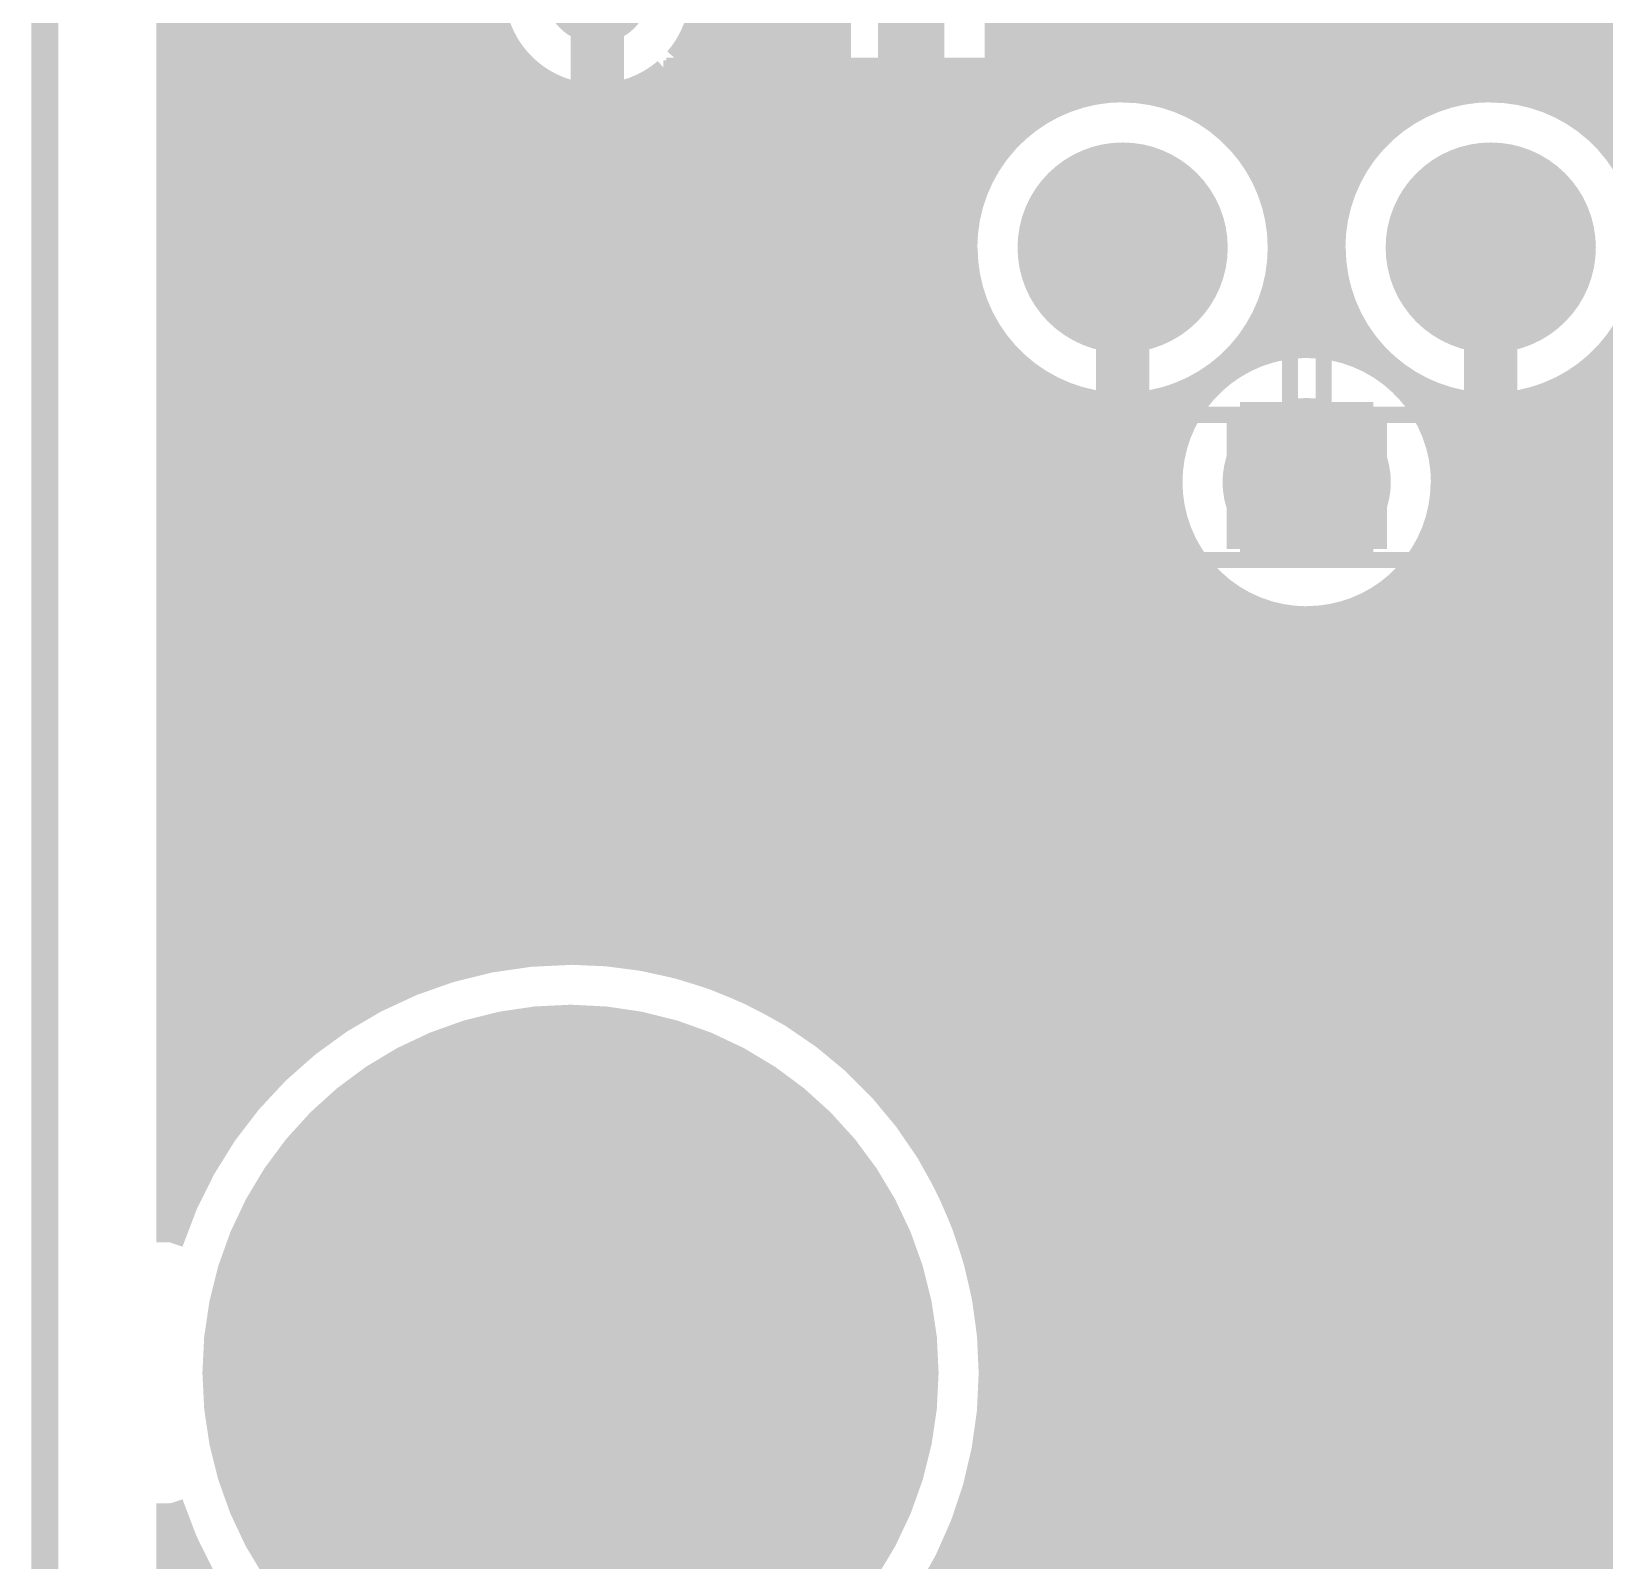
# Model space of a CAD drawing. Extents: x -5 to 100, y -56 to 115.
# Drawn here: x -5.13 to 9.83, y 89.22 to 103.75 of the extents above; entities that cross this region are included whole.
import ezdxf

# ---------------------------------------------------------------- set-up
doc = ezdxf.new("R2010")
doc.units = 0
doc.header["$MEASUREMENT"] = 0
doc.layers.get('0').update_dxf_attribs({"linetype": 'CONTINUOUS'})
for name, color, linetype in [('22-314-0_BOT', 7, 'CONTINUOUS'), ('22-314-0_DRD', 7, 'CONTINUOUS'), ('22-314-0_DRL', 2, 'CONTINUOUS'), ('22-314-0_SMB', 4, 'CONTINUOUS'), ('22-314-0_SMT', 3, 'CONTINUOUS'), ('22-314-0_SST', 5, 'CONTINUOUS'), ('22-314-0_TOP', 10, 'CONTINUOUS'), ('THRUHOLE_NPT', 9, 'CONTINUOUS'), ('THRUHOLE_TAP', 12, 'CONTINUOUS')]:
    doc.layers.add(name, color=color, linetype=linetype)

# ---------------------------------------------------------------- blocks, each defined once
blk = doc.blocks.new('ROUND_1')
at = {"const_width": 0.99949}
blk.add_lwpolyline([(-0.499744, 0, 1), (0.499744, 0, 1)], format="xyb", close=True, dxfattribs=at)
blk = doc.blocks.new('ROUND_2')
at = {"const_width": 0.8001}
blk.add_lwpolyline([(-0.40005, 0, 1), (0.40005, 0, 1)], format="xyb", close=True, dxfattribs=at)
blk = doc.blocks.new('ROUND_7')
at = {"const_width": 3.50012}
blk.add_lwpolyline([(-1.75006, 0, 1), (1.75006, 0, 1)], format="xyb", close=True, dxfattribs=at)
blk = doc.blocks.new('ROUND_14')
at = {"const_width": 0.50038}
blk.add_lwpolyline([(-0.25019, 0, 1), (0.25019, 0, 1)], format="xyb", close=True, dxfattribs=at)
blk = doc.blocks.new('ROUND_17')
at = {"const_width": 0.54991}
blk.add_lwpolyline([(-0.274954, 0, 1), (0.274954, 0, 1)], format="xyb", close=True, dxfattribs=at)
blk = doc.blocks.new('ROUND_20')
at = {"const_width": 1.75006}
blk.add_lwpolyline([(-0.87503, 0, 1), (0.87503, 0, 1)], format="xyb", close=True, dxfattribs=at)

msp = doc.modelspace()

# ---------------------------------------------------------------- linework, layer by layer
at = {"layer": '22-314-0_BOT'}
for points, const_width in [([(-3.81, 113.665), (-3.81, 92.2401)], 0.254), ([(-3.5814, 113.665), (-3.5814, 92.79636)], 0.254), ([(-3.3528, 113.665), (-3.3528, 93.19514)], 0.254), ([(-3.1242, 113.665), (-3.1242, 93.50756)], 0.254), ([(-2.8956, 113.665), (-2.8956, 93.76918)], 0.254), ([(-2.667, 113.665), (-2.667, 93.99016)], 0.254), ([(-2.4384, 113.665), (-2.4384, 94.17812)], 0.254), ([(-2.2098, 113.665), (-2.2098, 94.34322)], 0.254), ([(-1.9812, 113.665), (-1.9812, 94.48292)], 0.254), ([(-1.7526, 113.665), (-1.7526, 94.6023)], 0.254), ([(-1.524, 113.665), (-1.524, 94.70644)], 0.254), ([(-1.2954, 113.665), (-1.2954, 94.79026)], 0.254), ([(-1.0668, 113.665), (-1.0668, 94.86138)], 0.254), ([(-0.8382, 113.665), (-0.8382, 94.91726)], 0.254), ([(1.4478, 113.665), (1.4478, 97.16516)], 0.254), ([(1.6764, 113.665), (1.6764, 96.93656)], 0.254), ([(1.905, 113.665), (1.905, 96.70796)], 0.254), ([(2.1336, 113.665), (2.1336, 96.47936)], 0.254), ([(2.3622, 113.665), (2.3622, 96.25076)], 0.254), ([(6.9342, 113.665), (6.9342, 100.7745)], 0.254), ([(7.1628, 113.665), (7.1628, 100.76688)], 0.254), ([(13.335, 17.85366), (2.286, 28.90266), (2.286, 67.818), (6.604, 72.136), (6.604, 95.504), (3.302, 98.806), (3.302, 104.35082), (5.25018, 106.299)], 0.508), ([(6.7056, 105.90784), (6.7056, 102.09022)], 0.254), ([(7.3914, 105.64622), (7.3914, 102.35184)], 0.254), ([(6.477, 105.4227), (6.477, 102.57536)], 0.254), ([(7.62, 105.30078), (7.62, 102.69728)], 0.254), ([(6.2484, 105.1687), (6.2484, 102.82936)], 0.254), ([(7.8486, 105.08996), (7.8486, 102.9081)], 0.254), ([(5.7912, 104.89184), (5.7912, 103.10622)], 0.254), ([(6.0198, 105.0036), (6.0198, 102.99446)], 0.254), ([(8.0772, 104.95026), (8.0772, 103.0478)], 0.254), ([(9.4488, 104.96296), (9.4488, 103.0351)], 0.254), ([(4.8768, 104.8385), (4.8768, 103.15956)], 0.254), ([(5.1054, 104.79786), (5.1054, 103.2002)], 0.254), ([(5.334, 104.79278), (5.334, 103.20528)], 0.254), ([(5.5626, 104.82326), (5.5626, 103.1748)], 0.254), ([(8.3058, 104.85882), (8.3058, 103.13924)], 0.254), ([(8.5344, 104.80802), (8.5344, 103.19004)], 0.254), ([(8.763, 104.79278), (8.763, 103.20528)], 0.254), ([(8.9916, 104.81056), (8.9916, 103.1875)], 0.254), ([(9.2202, 104.86644), (9.2202, 103.13162)], 0.254), ([(4.6482, 104.62006), (4.6482, 103.08082)], 0.254), ([(9.652, 104.46258), (9.652, 102.9081)], 0.254), ([(2.54, 104.35082), (2.54, 98.806)], 0.254), ([(4.4196, 104.39146), (4.4196, 102.95636)], 0.254), ([(1.016, 41.91), (1.27, 42.164), (1.27, 68.072), (5.842, 72.644), (5.842, 91.694), (0.254, 97.282), (0.254, 104.14)], 0.508), ([(4.191, 104.16286), (4.191, 102.77094)], 0.254), ([(4.064, 104.03586), (4.064, 102.6287)], 0.254), ([(1.2192, 103.85044), (1.2192, 97.39376)], 0.254), ([(-0.6985, 103.8098), (-3.81, 103.8098)], 0.254), ([(2.54, 103.8098), (1.2065, 103.8098)], 0.254), ([(9.652, 103.8098), (4.064, 103.8098)], 0.254), ([(-0.5842, 103.5812), (-3.81, 103.5812)], 0.254), ([(-0.6096, 103.62184), (-0.6096, 94.96044)], 0.254), ([(2.54, 103.5812), (1.0922, 103.5812)], 0.254), ([(9.652, 103.5812), (4.064, 103.5812)], 0.254), ([(-0.508, 103.4796), (-0.508, 97.282)], 0.254), ([(1.016, 103.4796), (1.016, 97.59696)], 0.254), ([(-0.508, 103.3526), (-3.81, 103.3526)], 0.254), ([(2.54, 103.3526), (1.016, 103.3526)], 0.254), ([(9.652, 103.3526), (4.064, 103.3526)], 0.254), ([(-0.508, 103.124), (-3.81, 103.124)], 0.254), ([(2.54, 103.124), (1.016, 103.124)], 0.254), ([(4.75742, 103.124), (4.064, 103.124)], 0.254), ([(8.25754, 103.124), (5.74294, 103.124)], 0.254), ([(9.652, 103.124), (9.24306, 103.124)], 0.254), ([(-0.508, 102.8954), (-3.81, 102.8954)], 0.254), ([(2.54, 102.8954), (1.016, 102.8954)], 0.254), ([(4.33324, 102.8954), (4.064, 102.8954)], 0.254), ([(7.83336, 102.8954), (6.16712, 102.8954)], 0.254), ([(-0.508, 102.6668), (-3.81, 102.6668)], 0.254), ([(2.54, 102.6668), (1.016, 102.6668)], 0.254), ([(4.09448, 102.6668), (4.064, 102.6668)], 0.254), ([(7.5946, 102.6668), (6.40588, 102.6668)], 0.254), ([(-0.508, 102.4382), (-3.81, 102.4382)], 0.254), ([(2.54, 102.4382), (1.016, 102.4382)], 0.254), ([(7.43712, 102.4382), (6.56336, 102.4382)], 0.254), ([(-0.508, 102.2096), (-3.81, 102.2096)], 0.254), ([(2.54, 102.2096), (1.016, 102.2096)], 0.254), ([(7.33044, 102.2096), (6.6675, 102.2096)], 0.254), ([(-0.508, 101.981), (-3.81, 101.981)], 0.254), ([(2.54, 101.981), (1.016, 101.981)], 0.254), ([(7.26948, 101.981), (6.731, 101.981)], 0.254), ([(-0.508, 101.7524), (-3.81, 101.7524)], 0.254), ([(2.54, 101.7524), (1.016, 101.7524)], 0.254), ([(26.035, 17.85366), (21.53666, 22.352), (10.668, 22.352), (3.556, 29.464), (3.556, 67.564), (7.366, 71.374), (7.366, 95.7707), (5.25018, 97.86874), (5.25018, 101.69906)], 0.508), ([(7.24408, 101.7524), (6.7564, 101.7524)], 0.254), ([(56.66486, 11.3538), (56.66486, 9.16686), (54.61, 7.112), (41.402, 7.112), (33.782, 14.732), (33.782, 19.05), (28.702, 24.13), (13.208, 24.13), (9.652, 27.686), (9.652, 98.806), (8.7503, 99.7077), (8.7503, 101.69906)], 0.508), ([(-0.508, 101.5238), (-3.81, 101.5238)], 0.254), ([(2.54, 101.5238), (1.016, 101.5238)], 0.254), ([(7.25424, 101.5238), (6.74624, 101.5238)], 0.254), ([(-0.508, 101.2952), (-3.81, 101.2952)], 0.254), ([(2.54, 101.2952), (1.016, 101.2952)], 0.254), ([(7.29742, 101.2952), (6.70052, 101.2952)], 0.254), ([(6.7056, 101.3079), (6.7056, 100.74402)], 0.254), ([(-0.508, 101.0666), (-3.81, 101.0666)], 0.254), ([(2.54, 101.0666), (1.016, 101.0666)], 0.254), ([(7.38124, 101.0666), (6.6167, 101.0666)], 0.254), ([(7.3914, 101.04882), (7.3914, 100.71608)], 0.254), ([(-0.508, 100.838), (-3.81, 100.838)], 0.254), ([(2.54, 100.838), (1.016, 100.838)], 0.254), ([(6.477, 100.8253), (6.477, 100.66782)], 0.254), ([(7.51332, 100.838), (6.48716, 100.838)], 0.254), ([(7.62, 100.70338), (7.62, 100.61956)], 0.254), ([(-0.508, 100.6094), (-3.81, 100.6094)], 0.254), ([(2.54, 100.6094), (1.016, 100.6094)], 0.254), ([(6.2484, 100.5713), (6.2484, 100.53828)], 0.254), ([(6.36016, 100.6094), (6.28904, 100.6094)], 0.254), ([(7.7089, 100.6094), (7.64032, 100.6094)], 0.254), ([(6.01218, 100.39858), (6.01218, 100.32492)], 0.254), ([(6.0198, 100.40366), (6.0198, 100.33508)], 0.254), ([(7.8486, 100.49256), (7.8486, 100.46462)], 0.254), ([(7.9883, 100.39858), (7.9883, 100.32492)], 0.254), ([(-0.508, 100.3808), (-3.81, 100.3808)], 0.254), ([(2.54, 100.3808), (1.016, 100.3808)], 0.254), ([(6.06298, 100.3808), (6.01218, 100.3808)], 0.254), ([(7.9883, 100.3808), (7.9375, 100.3808)], 0.254), ([(-0.508, 100.1522), (-3.81, 100.1522)], 0.254), ([(2.54, 100.1522), (1.016, 100.1522)], 0.254), ([(-0.508, 99.9236), (-3.81, 99.9236)], 0.254), ([(2.54, 99.9236), (1.016, 99.9236)], 0.254), ([(-0.508, 99.695), (-3.81, 99.695)], 0.254), ([(2.54, 99.695), (1.016, 99.695)], 0.254), ([(-0.508, 99.4664), (-3.81, 99.4664)], 0.254), ([(2.54, 99.4664), (1.016, 99.4664)], 0.254), ([(-0.508, 99.2378), (-3.81, 99.2378)], 0.254), ([(2.54, 99.2378), (1.016, 99.2378)], 0.254), ([(8.26008, 99.11842), (8.89, 98.49104)], 0.254), ([(8.3058, 99.0727), (8.3058, 64.135)], 0.254), ([(-0.508, 99.0092), (-3.81, 99.0092)], 0.254), ([(2.54, 99.0092), (1.016, 99.0092)], 0.254), ([(8.3693, 99.0092), (8.22198, 99.0092)], 0.254), ([(-0.508, 98.7806), (-3.81, 98.7806)], 0.254), ([(2.54, 98.7806), (1.016, 98.7806)], 0.254), ([(8.5979, 98.7806), (8.11022, 98.7806)], 0.254), ([(8.5344, 98.8441), (8.5344, 64.135)], 0.254), ([(6.01218, 98.61296), (6.01218, 98.18624)], 0.254), ([(6.0198, 98.60534), (6.0198, 98.17862)], 0.254), ([(8.0772, 98.72726), (8.0772, 96.04502)], 0.254), ([(8.763, 98.6155), (8.763, 64.135)], 0.254), ([(-0.508, 98.552), (-3.81, 98.552)], 0.254), ([(2.58318, 98.552), (1.016, 98.552)], 0.254), ([(2.5908, 98.53168), (2.5908, 96.02216)], 0.254), ([(6.06806, 98.552), (6.01218, 98.552)], 0.254), ([(7.8486, 98.4758), (7.8486, 96.36506)], 0.254), ([(8.8265, 98.552), (7.92988, 98.552)], 0.254), ([(8.89, 98.49104), (8.89, 27.686)], 0.254), ([(-0.508, 98.3234), (-3.81, 98.3234)], 0.254), ([(2.71272, 98.3234), (1.016, 98.3234)], 0.254), ([(6.37032, 98.3234), (6.01218, 98.3234)], 0.254), ([(6.2484, 98.3996), (6.2484, 97.95002)], 0.254), ([(7.62, 98.31832), (7.62, 96.59112)], 0.254), ([(8.89, 98.3234), (7.62762, 98.3234)], 0.254), ([(2.76606, 98.26244), (5.842, 95.18904)], 0.254), ([(2.8194, 98.21164), (2.8194, 95.79356)], 0.254), ([(6.01218, 98.18624), (7.89432, 96.3168)], 0.254), ([(6.477, 98.2726), (6.477, 97.72396)], 0.254), ([(6.7056, 98.1964), (6.7056, 97.4979)], 0.254), ([(6.9342, 98.16338), (6.9342, 97.27184)], 0.254), ([(7.1628, 98.171), (7.1628, 97.04324)], 0.254), ([(7.3914, 98.2218), (7.3914, 96.81718)], 0.254), ([(-0.508, 98.0948), (-3.81, 98.0948)], 0.254), ([(2.93624, 98.0948), (1.016, 98.0948)], 0.254), ([(8.89, 98.0948), (6.10362, 98.0948)], 0.254), ([(-0.508, 97.8662), (-3.81, 97.8662)], 0.254), ([(3.16484, 97.8662), (1.016, 97.8662)], 0.254), ([(3.048, 97.98304), (3.048, 95.56496)], 0.254), ([(8.89, 97.8662), (6.33476, 97.8662)], 0.254), ([(3.2766, 97.75444), (3.2766, 95.33636)], 0.254), ([(-0.508, 97.6376), (-3.81, 97.6376)], 0.254), ([(3.39344, 97.6376), (1.016, 97.6376)], 0.254), ([(1.016, 97.59696), (5.842, 92.77096)], 0.254), ([(8.89, 97.6376), (6.56336, 97.6376)], 0.254), ([(-0.508, 97.409), (-3.81, 97.409)], 0.254), ([(3.62204, 97.409), (1.20396, 97.409)], 0.254), ([(3.5052, 97.52584), (3.5052, 95.10776)], 0.254), ([(8.89, 97.409), (6.7945, 97.409)], 0.254), ([(3.7338, 97.29724), (3.7338, 94.87916)], 0.254), ([(-0.50038, 97.1804), (-3.81, 97.1804)], 0.254), ([(3.85064, 97.1804), (1.43256, 97.1804)], 0.254), ([(8.89, 97.1804), (7.02564, 97.1804)], 0.254), ([(-0.4318, 96.9518), (-3.81, 96.9518)], 0.254), ([(4.07924, 96.9518), (1.66116, 96.9518)], 0.254), ([(3.9624, 97.06864), (3.9624, 94.65056)], 0.254), ([(8.89, 96.9518), (7.25678, 96.9518)], 0.254), ([(-0.381, 96.86036), (-0.381, 94.98838)], 0.254), ([(4.191, 96.84004), (4.191, 94.42196)], 0.254), ([(-0.26416, 96.7232), (-3.81, 96.7232)], 0.254), ([(-0.2794, 96.73844), (1.9685, 94.49054)], 0.254), ([(4.30784, 96.7232), (1.88976, 96.7232)], 0.254), ([(8.89, 96.7232), (7.48792, 96.7232)], 0.254), ([(-0.1524, 96.61144), (-0.1524, 95.00362)], 0.254), ([(4.4196, 96.61144), (4.4196, 94.19336)], 0.254), ([(-0.03556, 96.4946), (-3.81, 96.4946)], 0.254), ([(0.0762, 96.38284), (0.0762, 95.00616)], 0.254), ([(4.53644, 96.4946), (2.11836, 96.4946)], 0.254), ([(4.6482, 96.38284), (4.6482, 93.96476)], 0.254), ([(8.89, 96.4946), (7.71652, 96.4946)], 0.254), ([(0.19304, 96.266), (-3.81, 96.266)], 0.254), ([(4.76504, 96.266), (2.34696, 96.266)], 0.254), ([(8.89, 96.266), (7.94512, 96.266)], 0.254), ([(0.3048, 96.15424), (0.3048, 94.996)], 0.254), ([(4.8768, 96.15424), (4.8768, 93.73616)], 0.254), ([(0.42164, 96.0374), (-3.81, 96.0374)], 0.254), ([(0.5334, 95.92564), (0.5334, 94.9706)], 0.254), ([(4.99364, 96.0374), (2.57556, 96.0374)], 0.254), ([(5.1054, 95.92564), (5.1054, 93.50756)], 0.254), ([(8.89, 96.0374), (8.07974, 96.0374)], 0.254), ([(0.65024, 95.8088), (-3.81, 95.8088)], 0.254), ([(5.22224, 95.8088), (2.80416, 95.8088)], 0.254), ([(8.89, 95.8088), (8.12546, 95.8088)], 0.254), ([(8.128, 95.7707), (8.128, 71.374)], 0.254), ([(0.762, 95.69704), (0.762, 94.9325)], 0.254), ([(5.334, 95.69704), (5.334, 93.27896)], 0.254), ([(0.87884, 95.5802), (-3.81, 95.5802)], 0.254), ([(0.9906, 95.46844), (0.9906, 94.8817)], 0.254), ([(5.45084, 95.5802), (3.03276, 95.5802)], 0.254), ([(5.5626, 95.46844), (5.5626, 93.05036)], 0.254), ([(8.89, 95.5802), (8.128, 95.5802)], 0.254), ([(1.10744, 95.3516), (-3.81, 95.3516)], 0.254), ([(5.67944, 95.3516), (3.26136, 95.3516)], 0.254), ([(8.89, 95.3516), (8.128, 95.3516)], 0.254), ([(1.2192, 95.23984), (1.2192, 94.81566)], 0.254), ([(5.7912, 95.23984), (5.7912, 92.82176)], 0.254), ([(5.842, 95.18904), (5.842, 92.77096)], 0.254), ([(1.33604, 95.123), (-3.81, 95.123)], 0.254), ([(1.4478, 95.01124), (1.4478, 94.73692)], 0.254), ([(5.842, 95.123), (3.48996, 95.123)], 0.254), ([(8.89, 95.123), (8.128, 95.123)], 0.254), ([(-0.94234, 94.8944), (-3.81, 94.8944)], 0.254), ([(1.56464, 94.8944), (0.94234, 94.8944)], 0.254), ([(5.842, 94.8944), (3.71856, 94.8944)], 0.254), ([(8.89, 94.8944), (8.128, 94.8944)], 0.254), ([(1.6764, 94.78264), (1.6764, 94.63786)], 0.254), ([(-1.61798, 94.6658), (-3.81, 94.6658)], 0.254), ([(1.79324, 94.6658), (1.61798, 94.6658)], 0.254), ([(5.842, 94.6658), (3.94716, 94.6658)], 0.254), ([(8.89, 94.6658), (8.128, 94.6658)], 0.254), ([(-2.05994, 94.4372), (-3.81, 94.4372)], 0.254), ([(1.905, 94.55404), (1.905, 94.52356)], 0.254), ([(5.842, 94.4372), (4.17576, 94.4372)], 0.254), ([(8.89, 94.4372), (8.128, 94.4372)], 0.254), ([(-2.4003, 94.2086), (-3.81, 94.2086)], 0.254), ([(5.842, 94.2086), (4.40436, 94.2086)], 0.254), ([(8.89, 94.2086), (8.128, 94.2086)], 0.254), ([(-2.67716, 93.98), (-3.81, 93.98)], 0.254), ([(5.842, 93.98), (4.63296, 93.98)], 0.254), ([(8.89, 93.98), (8.128, 93.98)], 0.254), ([(-2.91338, 93.7514), (-3.81, 93.7514)], 0.254), ([(5.842, 93.7514), (4.86156, 93.7514)], 0.254), ([(8.89, 93.7514), (8.128, 93.7514)], 0.254), ([(-3.11404, 93.5228), (-3.81, 93.5228)], 0.254), ([(5.842, 93.5228), (5.09016, 93.5228)], 0.254), ([(8.89, 93.5228), (8.128, 93.5228)], 0.254), ([(-3.28422, 93.2942), (-3.81, 93.2942)], 0.254), ([(5.842, 93.2942), (5.31876, 93.2942)], 0.254), ([(8.89, 93.2942), (8.128, 93.2942)], 0.254), ([(-3.43408, 93.0656), (-3.81, 93.0656)], 0.254), ([(5.842, 93.0656), (5.54736, 93.0656)], 0.254), ([(8.89, 93.0656), (8.128, 93.0656)], 0.254), ([(3.48996, 92.96654), (5.08, 91.37904)], 0.254), ([(-3.56108, 92.837), (-3.81, 92.837)], 0.254), ([(3.62204, 92.837), (3.56108, 92.837)], 0.254), ([(5.842, 92.837), (5.77596, 92.837)], 0.254), ([(8.89, 92.837), (8.128, 92.837)], 0.254), ([(3.7338, 92.72524), (3.7338, 92.45346)], 0.254), ([(-3.6703, 92.6084), (-3.81, 92.6084)], 0.254), ([(3.85064, 92.6084), (3.6703, 92.6084)], 0.254), ([(3.9624, 92.49664), (3.9624, 91.59748)], 0.254), ([(8.89, 92.6084), (8.128, 92.6084)], 0.254), ([(-3.76174, 92.3798), (-3.81, 92.3798)], 0.254), ([(4.07924, 92.3798), (3.76174, 92.3798)], 0.254), ([(8.89, 92.3798), (8.128, 92.3798)], 0.254), ([(4.191, 92.26804), (4.191, 72.06996)], 0.254), ([(4.30784, 92.1512), (3.83794, 92.1512)], 0.254), ([(4.4196, 92.03944), (4.4196, 72.29856)], 0.254), ([(8.89, 92.1512), (8.128, 92.1512)], 0.254), ([(4.53644, 91.9226), (3.8989, 91.9226)], 0.254), ([(8.89, 91.9226), (8.128, 91.9226)], 0.254), ([(4.6482, 91.81084), (4.6482, 72.52716)], 0.254), ([(4.76504, 91.694), (3.94716, 91.694)], 0.254), ([(4.8768, 91.58224), (4.8768, 72.75576)], 0.254), ([(8.89, 91.694), (8.128, 91.694)], 0.254), ([(4.99364, 91.4654), (3.98018, 91.4654)], 0.254), ([(8.89, 91.4654), (8.128, 91.4654)], 0.254), ([(5.08, 91.37904), (5.08, 72.95896)], 0.254), ([(5.08, 91.2368), (4.0005, 91.2368)], 0.254), ([(8.89, 91.2368), (8.128, 91.2368)], 0.254), ([(5.08, 91.0082), (4.00558, 91.0082)], 0.254), ([(8.89, 91.0082), (8.128, 91.0082)], 0.254), ([(5.08, 90.7796), (4.0005, 90.7796)], 0.254), ([(8.89, 90.7796), (8.128, 90.7796)], 0.254), ([(5.08, 90.551), (3.98272, 90.551)], 0.254), ([(8.89, 90.551), (8.128, 90.551)], 0.254), ([(3.9624, 90.40114), (3.9624, 71.84136)], 0.254), ([(5.08, 90.3224), (3.9497, 90.3224)], 0.254), ([(8.89, 90.3224), (8.128, 90.3224)], 0.254), ([(5.08, 90.0938), (3.90398, 90.0938)], 0.254), ([(8.89, 90.0938), (8.128, 90.0938)], 0.254), ([(5.08, 89.8652), (3.84302, 89.8652)], 0.254), ([(8.89, 89.8652), (8.128, 89.8652)], 0.254), ([(-3.81, 89.75852), (-3.81, 18.415)], 0.254), ([(-3.76682, 89.6366), (-3.81, 89.6366)], 0.254), ([(5.08, 89.6366), (3.76682, 89.6366)], 0.254), ([(8.89, 89.6366), (8.128, 89.6366)], 0.254), ([(3.7338, 89.54516), (3.7338, 71.61276)], 0.254), ([(-3.67792, 89.408), (-3.81, 89.408)], 0.254), ([(5.08, 89.408), (3.67792, 89.408)], 0.254), ([(8.89, 89.408), (8.128, 89.408)], 0.254), ([(-3.5687, 89.1794), (-3.81, 89.1794)], 0.254), ([(-3.5814, 89.20226), (-3.5814, 64.135)], 0.254), ([(5.08, 89.1794), (3.5687, 89.1794)], 0.254), ([(8.89, 89.1794), (8.128, 89.1794)], 0.254)]:
    msp.add_lwpolyline(points, dxfattribs=dict(at, const_width=const_width))
at = {"layer": '22-314-0_BOT', "const_width": 0.254}
for points in [[(-0.75438, 104.14, 0.1804439), (-0.50802, 103.47958)], [(1.016, 103.4796, 0.1804437), (1.26235, 104.14)], [(5.25018, 103.20782, 0.2304699), (4.06267, 102.62974)], [(6.7564, 101.69906, 0.4142136), (5.25018, 103.20528)], [(8.7503, 103.20782, 0.4142136), (7.24154, 101.69906)], [(9.652, 102.9081, 0.1615864), (8.7503, 103.20732)], [(6.01218, 100.39858, 0.2662306), (6.75746, 101.69906)], [(7.24408, 101.69906, 0.2662306), (7.98883, 100.39949)], [(7.00024, 100.77704, 0.2175638), (6.01155, 100.32546)], [(7.9883, 100.32492, 0.2175638), (7.00024, 100.77621)], [(7.00024, 98.16338, 0.3367907), (8.26008, 99.11842)], [(2.54, 98.806, 0.1989124), (2.76318, 98.26718)], [(2.54, 98.806, 0.1989124), (2.76318, 98.26718)], [(6.01218, 98.61296, 0.2175638), (7.00024, 98.16167)], [(-0.508, 97.282, 0.1989128), (-0.28482, 96.74318)], [(-0.508, 97.282, 0.1989128), (-0.28482, 96.74318)], [(8.128, 95.7707, 0.2001388), (7.90227, 96.31205)], [(8.128, 95.7707, 0.2001388), (7.90227, 96.31205)], [(1.9685, 94.49054, 0.129101), (0, 95.00742)], [(0, 95.00616, 0.3248163), (-3.81, 92.2401)], [(4.00812, 91.00058, 0.1289606), (3.49216, 92.96778)], [(0, 86.99246, 0.4142136), (4.00812, 91.00058)], [(-3.81, 89.75852, 0.3246498), (0, 86.99246)]]:
    msp.add_lwpolyline(points, format="xyb", dxfattribs=at)
at = {"layer": '22-314-0_DRD', "const_width": 0.254}
for points in [[(-4.99872, 112.99952), (-4.99872, -2.99974)], [(5.25018, 102.33406), (4.61518, 101.69906)], [(5.88518, 101.69906), (5.25018, 102.33406)], [(8.7503, 102.33406), (8.1153, 101.69906)], [(9.3853, 101.69906), (8.7503, 102.33406)], [(4.61518, 101.69906), (5.25018, 101.06406)], [(5.25018, 101.06406), (5.88518, 101.69906)], [(8.1153, 101.69906), (8.7503, 101.06406)], [(8.7503, 101.06406), (9.3853, 101.69906)], [(6.36524, 100.10394), (6.36524, 98.83394)], [(7.63524, 100.10394), (6.36524, 100.10394)], [(7.00024, 100.10394), (7.00024, 98.83394)], [(7.63524, 98.83394), (7.63524, 100.10394)], [(7.63524, 99.46894), (6.36524, 99.46894)], [(6.36524, 98.83394), (7.63524, 98.83394)], [(-0.254, 91.63558), (-0.635, 91.25458)], [(0.254, 91.63558), (-0.254, 91.63558)], [(0.635, 91.25458), (0.254, 91.63558)], [(-0.635, 91.25458), (-0.635, 90.74658)], [(0.635, 90.74658), (0.635, 91.25458)], [(-0.635, 90.74658), (-0.254, 90.36558)], [(0.254, 90.36558), (0.635, 90.74658)], [(-0.254, 90.36558), (0.254, 90.36558)]]:
    msp.add_lwpolyline(points, dxfattribs=at)
at = {"layer": '22-314-0_DRL', "const_width": 0.254}
msp.add_lwpolyline([(-4.99872, 112.99952), (-4.99872, -2.99974)], dxfattribs=at)
at = {"layer": '22-314-0_SST'}
for points, const_width in [([(2.99974, 108.57992), (2.99974, 106.74858), (2.49936, 106.74858), (2.49936, 105.34904), (2.99974, 105.34904), (2.99974, 102.15118), (2.49936, 102.15118), (2.49936, 100.7491), (2.99974, 100.7491), (2.99974, 98.87966)], 0.1524), ([(3.66014, 103.2891), (3.66014, 99.45116), (4.84124, 99.45116), (4.84124, 100.10902), (6.84022, 100.10902), (6.84022, 103.2891), (3.66014, 103.2891)], 0.1524), ([(10.34034, 100.10902), (10.34034, 103.2891), (7.16026, 103.2891), (7.16026, 100.10902), (10.34034, 100.10902)], 0.1524), ([(4.93268, 101.38156), (4.93268, 102.01656), (5.13334, 101.81844), (5.13334, 101.58222), (4.93268, 101.38156), (5.56768, 101.38156), (5.36702, 101.58222), (5.36702, 101.81844), (5.56768, 102.01656), (4.93268, 102.01656)], 0.1524), ([(5.56768, 101.38156), (5.56768, 102.01656)], 0.1524), ([(8.4328, 102.01656), (8.63346, 101.81844), (8.63346, 101.58222), (8.4328, 101.38156), (8.4328, 102.01656), (9.0678, 102.01656), (8.86714, 101.81844), (8.86714, 101.58222), (8.63346, 101.58222)], 0.1524), ([(8.86714, 101.58222), (9.0678, 101.38156), (9.0678, 102.01656)], 0.1524), ([(5.36702, 101.81844), (5.13334, 101.81844)], 0.1524), ([(8.63346, 101.81844), (8.86714, 101.81844)], 0.1524), ([(5.36702, 101.58222), (5.13334, 101.58222)], 0.1524), ([(9.0678, 101.38156), (8.4328, 101.38156)], 0.1524), ([(3.1496, 98.7298), (31.84906, 98.7298)], 0.1524), ([(3.64998, 98.7298), (3.64998, 98.07956), (4.84886, 98.07956), (4.84886, 98.7298)], 0.1524), ([(38.862, 76.073), (53.34, 76.073), (53.34, 97.155), (7.239, 97.155), (7.239, 50.673), (38.862, 50.673), (38.862, 76.073)], 0.381)]:
    msp.add_lwpolyline(points, dxfattribs=dict(at, const_width=const_width))
at = {"layer": '22-314-0_SST', "const_width": 0.1524}
msp.add_lwpolyline([(2.99974, 98.87966, 0.4142136), (3.1496, 98.7298)], format="xyb", dxfattribs=at)
at = {"layer": '22-314-0_TOP', "const_width": 0.254}
for points in [[(-3.81, 113.665), (-3.81, 92.2401)], [(-3.5814, 113.665), (-3.5814, 92.79636)], [(-3.3528, 113.665), (-3.3528, 93.19514)], [(-3.1242, 113.665), (-3.1242, 93.50756)], [(-2.8956, 113.665), (-2.8956, 93.76918)], [(-2.667, 113.665), (-2.667, 93.99016)], [(-2.4384, 113.665), (-2.4384, 94.17812)], [(-2.2098, 113.665), (-2.2098, 94.34322)], [(-1.9812, 113.665), (-1.9812, 94.48292)], [(-1.7526, 113.665), (-1.7526, 94.6023)], [(-1.524, 113.665), (-1.524, 94.70644)], [(-1.2954, 113.665), (-1.2954, 94.79026)], [(-1.0668, 113.665), (-1.0668, 94.86138)], [(-0.8382, 113.665), (-0.8382, 94.91726)], [(9.906, 105.33126), (9.906, 102.6668)], [(9.6774, 105.11028), (9.6774, 102.88778)], [(9.4488, 104.96296), (9.4488, 103.0351)], [(8.3693, 104.84104), (7.13486, 103.60406)], [(8.3058, 104.77754), (8.3058, 103.13924)], [(8.5344, 104.80802), (8.5344, 103.19004)], [(8.763, 104.79278), (8.763, 103.20528)], [(8.9916, 104.81056), (8.9916, 103.1875)], [(9.2202, 104.86644), (9.2202, 103.13162)], [(8.0772, 104.54894), (8.0772, 103.0478)], [(7.8486, 104.32034), (7.8486, 102.9081)], [(7.62, 104.09174), (7.62, 102.69728)], [(7.3914, 103.86314), (7.3914, 102.35184)], [(-0.6985, 103.8098), (-3.81, 103.8098)], [(82.56524, 103.8098), (7.33806, 103.8098)], [(-0.5842, 103.5812), (-3.81, 103.5812)], [(-0.6096, 103.62184), (-0.6096, 94.96044)], [(82.79384, 103.5812), (7.10946, 103.5812)], [(7.1628, 103.63454), (7.1628, 100.76688)], [(6.7056, 103.38562), (6.7056, 102.09022)], [(6.9342, 103.45928), (6.9342, 100.7745)], [(-0.37338, 103.3526), (-3.81, 103.3526)], [(-0.381, 103.35768), (-0.381, 94.98838)], [(0.762, 103.26878), (0.762, 94.9325)], [(83.02244, 103.3526), (0.88138, 103.3526)], [(6.5913, 103.378), (0.91186, 103.378)], [(0.9906, 103.378), (0.9906, 94.8817)], [(1.2192, 103.378), (1.2192, 94.81566)], [(1.4478, 103.378), (1.4478, 94.73692)], [(1.6764, 103.378), (1.6764, 94.63786)], [(1.905, 103.378), (1.905, 94.52356)], [(2.1336, 103.378), (2.1336, 94.39148)], [(2.3622, 103.378), (2.3622, 94.23654)], [(2.5908, 103.378), (2.5908, 94.0562)], [(2.8194, 103.378), (2.8194, 93.84792)], [(3.048, 103.378), (3.048, 93.60154)], [(3.2766, 103.378), (3.2766, 93.3069)], [(3.5052, 103.378), (3.5052, 92.94114)], [(3.7338, 103.378), (3.7338, 92.45346)], [(3.9624, 103.378), (3.9624, 102.48138)], [(4.191, 103.378), (4.191, 102.77094)], [(4.4196, 103.378), (4.4196, 102.95636)], [(4.6482, 103.378), (4.6482, 103.08082)], [(4.8768, 103.378), (4.8768, 103.15956)], [(5.1054, 103.378), (5.1054, 103.2002)], [(5.334, 103.378), (5.334, 103.20528)], [(5.5626, 103.378), (5.5626, 103.1748)], [(5.7912, 103.378), (5.7912, 103.10622)], [(6.0198, 103.378), (6.0198, 102.99446)], [(6.2484, 103.378), (6.2484, 102.82936)], [(6.477, 103.378), (6.477, 102.57536)], [(4.75742, 103.124), (-3.81, 103.124)], [(-0.1524, 103.21798), (-0.1524, 95.00362)], [(0.0762, 103.14686), (0.0762, 95.00616)], [(0.3048, 103.13416), (0.3048, 94.996)], [(0.5334, 103.17226), (0.5334, 94.9706)], [(8.25754, 103.124), (5.74294, 103.124)], [(11.75766, 103.124), (9.24306, 103.124)], [(4.33324, 102.8954), (-3.81, 102.8954)], [(7.83336, 102.8954), (6.16712, 102.8954)], [(11.33348, 102.8954), (9.66724, 102.8954)], [(4.09448, 102.6668), (-3.81, 102.6668)], [(7.5946, 102.6668), (6.40588, 102.6668)], [(11.09472, 102.6668), (9.906, 102.6668)], [(3.937, 102.4382), (-3.81, 102.4382)], [(7.43712, 102.4382), (6.56336, 102.4382)], [(3.83032, 102.2096), (-3.81, 102.2096)], [(7.33044, 102.2096), (6.6675, 102.2096)], [(3.76936, 101.981), (-3.81, 101.981)], [(7.26948, 101.981), (6.731, 101.981)], [(3.74396, 101.7524), (-3.81, 101.7524)], [(7.24408, 101.7524), (6.7564, 101.7524)], [(3.75412, 101.5238), (-3.81, 101.5238)], [(7.25424, 101.5238), (6.74624, 101.5238)], [(3.7973, 101.2952), (-3.81, 101.2952)], [(7.29742, 101.2952), (6.70052, 101.2952)], [(6.7056, 101.3079), (6.7056, 100.74402)], [(3.88112, 101.0666), (-3.81, 101.0666)], [(7.38124, 101.0666), (6.6167, 101.0666)], [(7.3914, 101.04882), (7.3914, 100.71608)], [(3.9624, 100.91674), (3.9624, 91.59748)], [(4.0132, 100.838), (-3.81, 100.838)], [(6.477, 100.8253), (6.477, 100.66782)], [(7.51332, 100.838), (6.48716, 100.838)], [(7.62, 100.70338), (7.62, 100.61956)], [(9.906, 100.73132), (9.906, 42.74566)], [(4.20878, 100.6094), (-3.81, 100.6094)], [(4.191, 100.62718), (4.191, 42.74566)], [(6.2484, 100.5713), (6.2484, 100.53828)], [(6.36016, 100.6094), (6.28904, 100.6094)], [(7.7089, 100.6094), (7.64032, 100.6094)], [(11.20902, 100.6094), (9.78916, 100.6094)], [(4.4196, 100.44176), (4.4196, 42.74566)], [(6.0198, 100.40366), (6.0198, 100.33508)], [(7.8486, 100.49256), (7.8486, 100.46462)], [(9.6774, 100.51034), (9.6774, 42.74566)], [(4.5212, 100.3808), (-3.81, 100.3808)], [(4.6482, 100.3173), (4.6482, 42.74566)], [(5.7912, 100.2919), (5.7912, 99.96678)], [(6.06298, 100.3808), (5.97916, 100.3808)], [(8.02132, 100.3808), (7.9375, 100.3808)], [(8.0772, 100.35032), (8.0772, 100.21062)], [(8.3058, 100.25888), (8.3058, 99.53498)], [(9.2202, 100.2665), (9.2202, 42.74566)], [(9.4488, 100.36302), (9.4488, 42.74566)], [(11.52144, 100.3808), (9.47928, 100.3808)], [(5.88518, 100.1522), (-3.81, 100.1522)], [(4.8768, 100.23856), (4.8768, 42.74566)], [(5.1054, 100.20046), (5.1054, 64.135)], [(5.334, 100.19538), (5.334, 64.135)], [(5.5626, 100.22586), (5.5626, 64.135)], [(56.68518, 100.1522), (8.1153, 100.1522)], [(8.5344, 100.20808), (8.5344, 64.135)], [(8.763, 100.19284), (8.763, 64.135)], [(8.9916, 100.21062), (8.9916, 42.74566)], [(5.77342, 99.9236), (-3.81, 99.9236)], [(56.57342, 99.9236), (8.22452, 99.9236)], [(5.71246, 99.695), (-3.81, 99.695)], [(56.51246, 99.695), (8.28802, 99.695)], [(5.69214, 99.4664), (-3.81, 99.4664)], [(56.49214, 99.4664), (8.3058, 99.4664)], [(8.3058, 99.4029), (8.3058, 64.135)], [(5.71246, 99.2378), (-3.81, 99.2378)], [(56.51246, 99.2378), (8.28548, 99.2378)], [(5.77596, 99.0092), (-3.81, 99.0092)], [(5.7912, 98.9711), (5.7912, 64.135)], [(56.57596, 99.0092), (8.22198, 99.0092)], [(5.89026, 98.7806), (-3.81, 98.7806)], [(56.69026, 98.7806), (8.11022, 98.7806)], [(6.0198, 98.60534), (6.0198, 64.135)], [(8.0772, 98.72726), (8.0772, 64.135)], [(6.06806, 98.552), (-3.81, 98.552)], [(7.8486, 98.4758), (7.8486, 64.135)], [(56.86806, 98.552), (7.92988, 98.552)], [(6.37032, 98.3234), (-3.81, 98.3234)], [(6.2484, 98.3996), (6.2484, 64.135)], [(7.62, 98.31832), (7.62, 64.135)], [(57.17032, 98.3234), (7.62762, 98.3234)], [(6.477, 98.2726), (6.477, 64.135)], [(6.7056, 98.1964), (6.7056, 64.135)], [(6.9342, 98.16338), (6.9342, 64.135)], [(7.1628, 98.171), (7.1628, 64.135)], [(7.3914, 98.2218), (7.3914, 64.135)], [(50.9651, 98.0948), (-3.81, 98.0948)], [(50.74158, 97.8662), (-3.81, 97.8662)], [(50.61966, 97.6376), (-3.81, 97.6376)], [(50.56124, 97.409), (-3.81, 97.409)], [(37.67582, 97.1804), (-3.81, 97.1804)], [(37.36086, 96.9518), (-3.81, 96.9518)], [(37.20084, 96.7232), (-3.81, 96.7232)], [(37.11956, 96.4946), (-3.81, 96.4946)], [(37.09162, 96.266), (-3.81, 96.266)], [(37.11956, 96.0374), (-3.81, 96.0374)], [(37.20084, 95.8088), (-3.81, 95.8088)], [(37.36086, 95.5802), (-3.81, 95.5802)], [(37.67582, 95.3516), (-3.81, 95.3516)], [(73.47204, 95.123), (-3.81, 95.123)], [(-0.94234, 94.8944), (-3.81, 94.8944)], [(16.8021, 94.8944), (0.94234, 94.8944)], [(-1.61798, 94.6658), (-3.81, 94.6658)], [(16.55572, 94.6658), (1.61798, 94.6658)], [(-2.05994, 94.4372), (-3.81, 94.4372)], [(16.40586, 94.4372), (2.05994, 94.4372)], [(-2.4003, 94.2086), (-3.81, 94.2086)], [(16.31442, 94.2086), (2.4003, 94.2086)], [(-2.67716, 93.98), (-3.81, 93.98)], [(16.27378, 93.98), (2.67716, 93.98)], [(-2.91338, 93.7514), (-3.81, 93.7514)], [(16.27378, 93.7514), (2.91338, 93.7514)], [(-3.11404, 93.5228), (-3.81, 93.5228)], [(16.31442, 93.5228), (3.11404, 93.5228)], [(-3.28422, 93.2942), (-3.81, 93.2942)], [(16.40332, 93.2942), (3.28422, 93.2942)], [(-3.43408, 93.0656), (-3.81, 93.0656)], [(14.01826, 93.0656), (3.43408, 93.0656)], [(-3.56108, 92.837), (-3.81, 92.837)], [(13.60424, 92.837), (3.56108, 92.837)], [(-3.6703, 92.6084), (-3.81, 92.6084)], [(13.35786, 92.6084), (3.6703, 92.6084)], [(-3.76174, 92.3798), (-3.81, 92.3798)], [(13.19022, 92.3798), (3.76174, 92.3798)], [(13.07338, 92.1512), (3.83794, 92.1512)], [(12.99718, 91.9226), (3.8989, 91.9226)], [(12.95654, 91.694), (3.94716, 91.694)], [(12.94638, 91.4654), (3.98018, 91.4654)], [(12.96924, 91.2368), (4.0005, 91.2368)], [(13.02512, 91.0082), (4.00558, 91.0082)], [(13.1191, 90.7796), (4.0005, 90.7796)], [(13.25626, 90.551), (3.98272, 90.551)], [(3.9624, 90.40114), (3.9624, 42.74566)], [(13.45184, 90.3224), (3.9497, 90.3224)], [(13.75156, 90.0938), (3.90398, 90.0938)], [(14.43736, 89.8652), (3.84302, 89.8652)], [(-3.81, 89.75852), (-3.81, 18.415)], [(-3.76682, 89.6366), (-3.81, 89.6366)], [(15.4051, 89.6366), (3.76682, 89.6366)], [(3.7338, 89.54516), (3.7338, 42.74566)], [(-3.67792, 89.408), (-3.81, 89.408)], [(15.6337, 89.408), (3.67792, 89.408)], [(-3.5687, 89.1794), (-3.81, 89.1794)], [(-3.5814, 89.20226), (-3.5814, 64.135)], [(15.8623, 89.1794), (3.5687, 89.1794)]]:
    msp.add_lwpolyline(points, dxfattribs=at)
for points in [[(-0.75438, 104.14, 0.4142136), (0.254, 103.13162)], [(6.5913, 103.378, 0.1989119), (7.13012, 103.60118)], [(0.254, 103.13162, 0.179951), (0.91296, 103.37672)], [(5.25018, 103.20782, 0.4142136), (3.74142, 101.69906)], [(6.7564, 101.69906, 0.4142136), (5.25018, 103.20528)], [(8.7503, 103.20782, 0.4142136), (7.24154, 101.69906)], [(10.25652, 101.69906, 0.4142136), (8.7503, 103.20528)], [(3.74396, 101.69906, 0.4142136), (5.25018, 100.19284)], [(5.25018, 100.19284, 0.4142136), (6.7564, 101.69906)], [(7.24408, 101.69906, 0.4142136), (8.7503, 100.19284)], [(8.7503, 100.19284, 0.4142136), (10.25652, 101.69906)], [(7.00024, 100.77704, 0.4142136), (5.69214, 99.46894)], [(8.30834, 99.46894, 0.4142136), (7.00024, 100.77704)], [(5.69214, 99.46894, 0.4142136), (7.00024, 98.16084)], [(7.00024, 98.16338, 0.4142136), (8.3058, 99.46894)], [(4.00812, 91.00058, 0.4142136), (0, 95.0087)], [(0, 95.00616, 0.3248163), (-3.81, 92.2401)], [(0, 86.99246, 0.4142136), (4.00812, 91.00058)], [(-3.81, 89.75852, 0.3246498), (0, 86.99246)]]:
    msp.add_lwpolyline(points, format="xyb", dxfattribs=at)

# ---------------------------------------------------------------- block references
at = {"layer": '22-314-0_BOT'}
for name, p in [('ROUND_14', (0.254, 104.14)), ('ROUND_1', (5.25018, 101.69906)), ('ROUND_1', (8.7503, 101.69906)), ('ROUND_2', (7.00024, 99.46894)), ('ROUND_7', (0, 91.00058))]:
    msp.add_blockref(name, p, dxfattribs=at)
at = {"layer": '22-314-0_DRL'}
for name, p in [('ROUND_17', (5.25018, 101.69906)), ('ROUND_17', (8.7503, 101.69906)), ('ROUND_2', (7.00024, 99.46894)), ('ROUND_20', (0, 91.00058))]:
    msp.add_blockref(name, p, dxfattribs=at)
at = {"layer": '22-314-0_SMB'}
for name, p in [('ROUND_1', (5.25018, 101.69906)), ('ROUND_1', (8.7503, 101.69906)), ('ROUND_7', (0, 91.00058))]:
    msp.add_blockref(name, p, dxfattribs=at)
at = {"layer": '22-314-0_SMT'}
for name, p in [('ROUND_1', (5.25018, 101.69906)), ('ROUND_1', (8.7503, 101.69906)), ('ROUND_7', (0, 91.00058))]:
    msp.add_blockref(name, p, dxfattribs=at)
at = {"layer": '22-314-0_TOP'}
for name, p in [('ROUND_14', (0.254, 104.14)), ('ROUND_1', (5.25018, 101.69906)), ('ROUND_1', (8.7503, 101.69906)), ('ROUND_2', (7.00024, 99.46894)), ('ROUND_7', (0, 91.00058))]:
    msp.add_blockref(name, p, dxfattribs=at)
at = {"layer": 'THRUHOLE_NPT'}
msp.add_blockref('ROUND_2', (7.00024, 99.46894), dxfattribs=at)
at = {"layer": 'THRUHOLE_TAP'}
for name, p in [('ROUND_17', (5.25018, 101.69906)), ('ROUND_17', (8.7503, 101.69906)), ('ROUND_20', (0, 91.00058))]:
    msp.add_blockref(name, p, dxfattribs=at)

doc.saveas('drawing.dxf')
